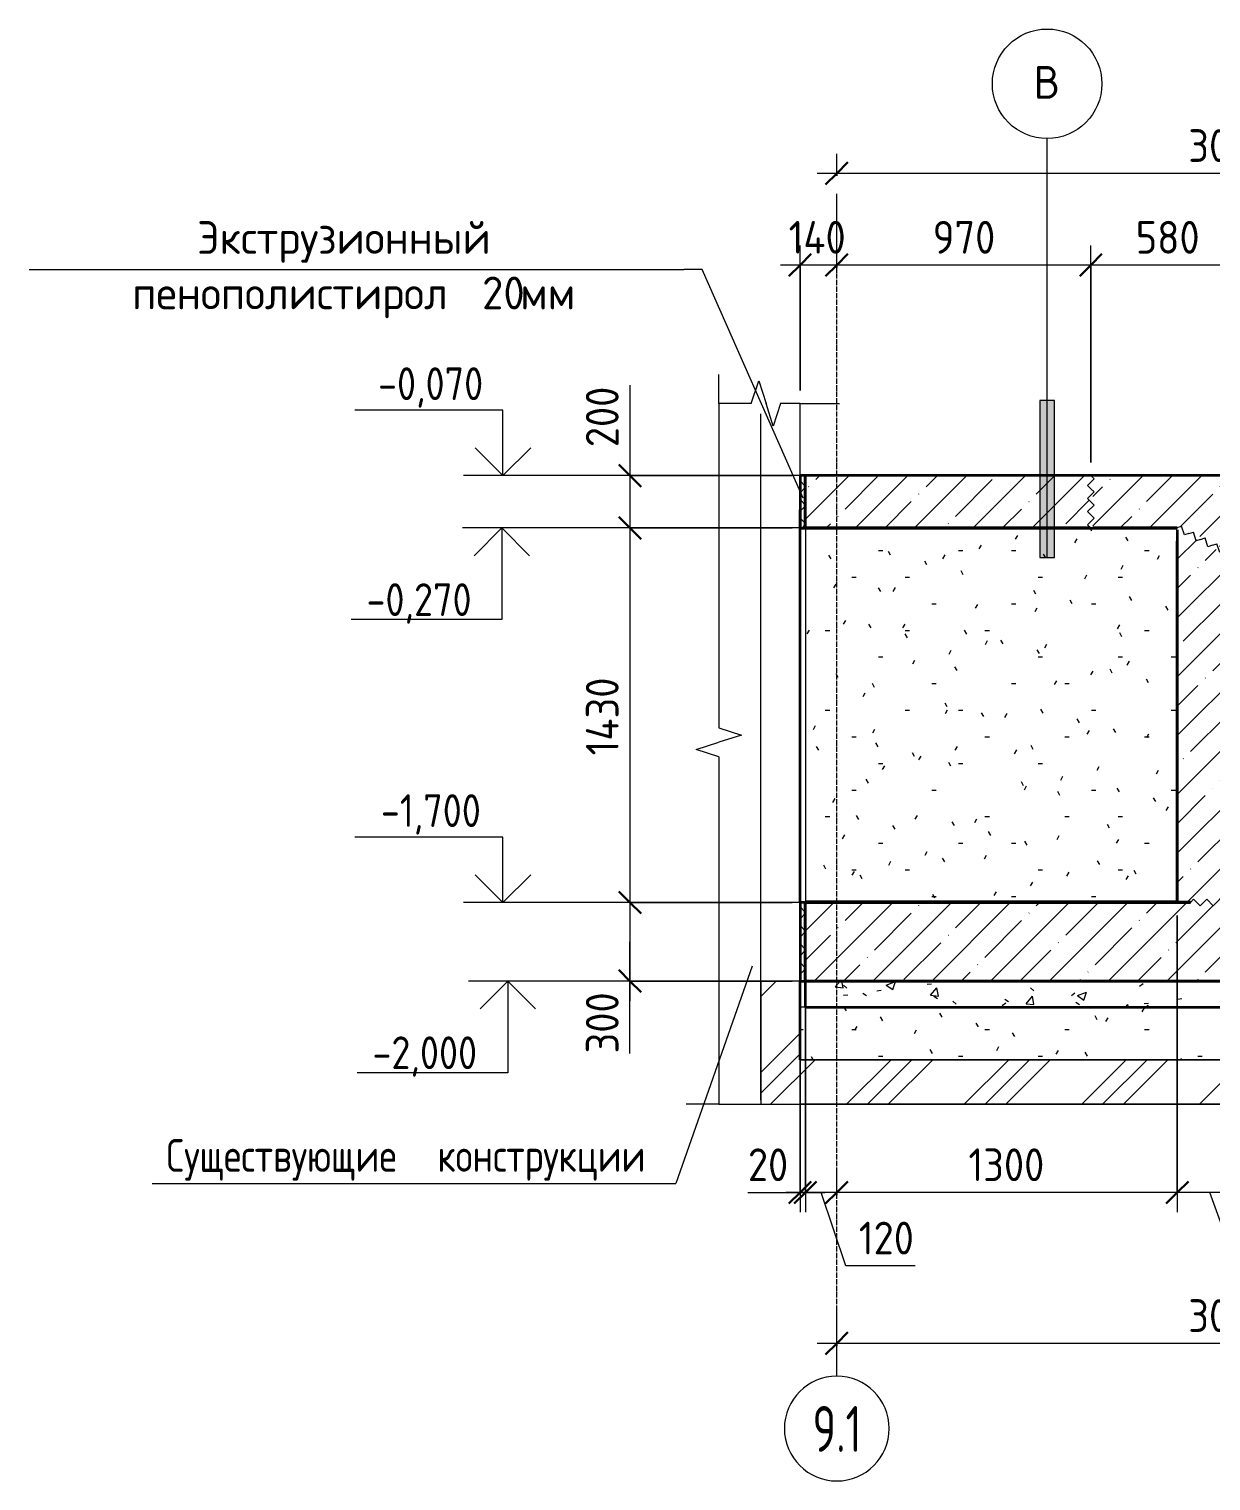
# Model space of a CAD drawing. Header units: millimetres. Extents: x 21225 to 69556, y -4162 to 36638.
# Drawn here: x 31260 to 35772, y -3909 to 1635 of the extents above; entities that cross this region are included whole.
import ezdxf

# ---------------------------------------------------------------- set-up
doc = ezdxf.new("R2010")
doc.units = ezdxf.units.MM
doc.linetypes.add('02 Штрихпунктирная _20 мм_', pattern=[25, 20, -2.5, 0, -2.5])
for name, color, linetype, lineweight in [('AA_Dim', 7, 'Continuous', 9), ('AA_Dim-50', 7, 'Continuous', 9), ('AA_Linii', 7, 'Continuous', 9), ('AA_Oformlenie', 7, 'Continuous', 9), ('AA_Vinoska', 7, 'Continuous', 9), ('AA_Visotnaya otmetka', 7, 'Continuous', 9), ('AF_Element', 7, 'Continuous', 20), ('AF_Element_Грунт', 253, 'Continuous', 20), ('AF_Perekritie', 7, 'Continuous', 20), ('AF_Perekritie_Гидроизоляция', 253, 'Continuous', 20), ('AF_Perekritie_Опалубка', 253, 'Continuous', 20), ('AF_Stena', 7, 'Continuous', 60), ('AF_Stena_Гидроизоляция', 253, 'Continuous', 20), ('AF_Stena_Опалубка', 253, 'Continuous', 20), ('KR_Fundament', 7, 'Continuous', 20), ('Оси', 7, 'Continuous', 9)]:
    doc.layers.add(name, color=color, linetype=linetype, lineweight=lineweight)
doc.styles.add('GOST Common', font='GOST Common.ttf', dxfattribs={"width": 0.85, "height": 125})
doc.styles.add('GOST Common_1', font='GOST Common.ttf', dxfattribs={"height": 125})
doc.styles.add('ISOCPEUR', font='isocpeur.ttf', dxfattribs={"width": 0.7, "height": 175})
doc.styles.add('ISOCPEUR_1', font='isocpeur.ttf', dxfattribs={"width": 0.9, "height": 125})
doc.styles.add('ISOCPEUR_2', font='isocpeur.ttf', dxfattribs={"width": 0.85, "height": 125})
doc.dimstyles.new('00_Точн_3_знака__прозр_', dxfattribs={"dimscale": 304.8, "dimtxt": 124.497647, "dimasz": 0.278871, "dimexe": 0.246063, "dimexo": 0.164042, "dimgap": 0.016404, "dimtad": 1, "dimdec": 3, "dimrnd": 0.001, "dimdsep": 46, "dimtxsty": 'ISOCPEUR_1', "dimblk1": 'OBLIQUE', "dimblk2": 'OBLIQUE', "dimsah": 1, "dimcen": 0.09, "dimdle": 0.246063, "dimazin": 0, "dimtfac": 1, "dimtdec": 4, "dimtix": 1, "dimtmove": 0, "dimatfit": 3, "dimfxl": 1, "dimtvp": 1, "dimtolj": 1, "dimtzin": 0, "dimlwd": 18, "dimlwe": 18, "dimarcsym": 2})
doc.dimstyles.new('00_Точн_3_знака__прозр__1', dxfattribs={"dimscale": 304.8, "dimtxt": 124.497647, "dimasz": 0.278871, "dimexe": 0.246063, "dimexo": 0.164042, "dimgap": 0.016404, "dimtad": 1, "dimdec": 3, "dimrnd": 0.001, "dimdsep": 46, "dimtxsty": 'ISOCPEUR_1', "dimblk1": 'OBLIQUE', "dimblk2": 'OBLIQUE', "dimsah": 1, "dimcen": 0.09, "dimdle": 0.246063, "dimazin": 0, "dimtfac": 1, "dimtdec": 4, "dimtix": 1, "dimtmove": 1, "dimatfit": 3, "dimfxl": 1, "dimtvp": 1, "dimtolj": 1, "dimtzin": 0, "dimlwd": 18, "dimlwe": 18, "dimarcsym": 2})
doc.dimstyles.new('05_Округл_1мм__прозр_', dxfattribs={"dimscale": 304.8, "dimtxt": 124.497647, "dimasz": 0.278871, "dimexe": 0.246063, "dimexo": 0.164042, "dimgap": 0.016404, "dimtad": 1, "dimdec": 0, "dimdsep": 46, "dimtxsty": 'ISOCPEUR_1', "dimblk1": 'OBLIQUE', "dimblk2": 'OBLIQUE', "dimsah": 1, "dimcen": 0.09, "dimdle": 0.246063, "dimazin": 0, "dimtfac": 1, "dimtdec": 4, "dimtix": 1, "dimtmove": 1, "dimatfit": 3, "dimfxl": 1, "dimtvp": 1, "dimtolj": 1, "dimtzin": 0, "dimlwd": 18, "dimlwe": 18, "dimarcsym": 2})
doc.dimstyles.new('05_Округл_1мм__прозр__1', dxfattribs={"dimscale": 304.8, "dimtxt": 124.497647, "dimasz": 0.278871, "dimexe": 0.246063, "dimexo": 0.164042, "dimgap": 0.016404, "dimtad": 1, "dimdec": 0, "dimdsep": 46, "dimtxsty": 'ISOCPEUR_1', "dimblk1": 'OBLIQUE', "dimblk2": 'OBLIQUE', "dimsah": 1, "dimcen": 0.09, "dimdle": 0.246063, "dimazin": 0, "dimtfac": 1, "dimtdec": 4, "dimtix": 1, "dimtmove": 0, "dimatfit": 3, "dimfxl": 1, "dimtvp": 1, "dimtolj": 1, "dimtzin": 0, "dimlwd": 18, "dimlwe": 18, "dimarcsym": 2})
pattern_1 = [(45, (36312.04, -1067.63), (-112.253, 112.253), []), (45, (36424.3, -1067.63), (-112.253, 112.253), [198.438, -39.688, 1.676, -38.011])]
pattern_2 = [(45, (36312.043, -1067.63), (-35.3553, 35.3553), []), (135, (36312.043, -1067.63), (-35.3553, -35.3553), [])]
pattern_3 = [(0, (25968.44, -1067.63), (406.4, 101.6), [16.764, -288.036, 16.764, -288.036, -1625.6]), (0, (25968.44, -1067.63), (406.4, 101.6), [-609.6, 16.764, -592.836, 16.764, -288.036, -711.2]), (0, (25968.44, -1067.63), (406.4, 101.6), [-1524, 16.764, -186.436, 16.764, -491.236]), (120, (26120.83, -1016.83), (-291.1882, 301.1527), [16.764, -288.036, 16.764, -1913.636]), (120, (26120.83, -1016.83), (-291.1882, 301.1527), [-321.564, -288.036, 16.764, -592.836, -1016]), (120, (26120.83, -1016.83), (-291.1882, 301.1527), [-1219.2, 16.764, -288.036, 16.764, -694.436]), (120, (26120.83, -1016.83), (-291.1882, 301.1527), [-1540.764, -186.436, 16.764, -491.236]), (240, (26171.63, -813.63), (-115.2118, -402.7527), [16.764, -288.036, 16.764, -1913.636]), (240, (26171.63, -813.63), (-115.2118, -402.7527), [-321.564, -288.036, 16.764, -592.836, -1016]), (240, (26171.63, -813.63), (-115.2118, -402.7527), [-1219.2, 16.764, -288.036, 16.764, -694.436]), (240, (26171.63, -813.63), (-115.2118, -402.7527), [-1540.764, -186.436, 16.764, -491.236])]

# ---------------------------------------------------------------- blocks, each defined once
blk = doc.blocks.new('грунт1 - грунт1-3859709-Сечение 2')
at = {"layer": 'AF_Element', "lineweight": 9}
h = blk.add_hatch(dxfattribs=at)
h.set_pattern_fill('FP_7', color=256, style=0, pattern_type=2)
h.set_pattern_definition(pattern_3)
h.paths.add_polyline_path([(25296.5, -1700), (25299.1, -1700), (25299.1, -277.2), (25296.5, -275.9), (25298.9, -271), (23880.1, -271), (23880.1, -1700), (25229.4, -1700)])
at = {"layer": 'AF_Element'}
for p, q in [((25298.9, -271), (23880.1, -271)), ((23880.1, -271), (23880.1, -1700)), ((25299.1, -1700), (25299.1, -277.2)), ((23880.1, -1700), (25299.1, -1700))]:
    blk.add_line(p, q, dxfattribs=at)
blk = doc.blocks.new('грунт подушка1 - грунт подушка1-3862897-Сечение 2')
at = {"layer": 'AF_Element', "lineweight": 9}
h = blk.add_hatch(dxfattribs=at)
h.set_pattern_fill('FP_7', color=256, style=0, pattern_type=2)
h.set_pattern_definition(pattern_3)
h.paths.add_polyline_path([(23860.1, -2300.1), (28250.1, -2300.1), (28900.1, -1200.1), (27651.1, -1200.1), (27651.1, -1999.1), (27750.1, -1999.2), (27750.1, -2100.1), (23860.1, -2100.1)])
at = {"layer": 'AF_Element'}
for p, q in [((27651.1, -1200.1), (27651.1, -1999.1)), ((28900.1, -1200.1), (27651.1, -1200.1)), ((28250.1, -2300.1), (28900.1, -1200.1)), ((27651.1, -1999.1), (27750.1, -1999.2)), ((27750.1, -1999.2), (27750.1, -2100.1)), ((27750.1, -2100.1), (23860.1, -2100.1)), ((23860.1, -2100.1), (23860.1, -2300.1)), ((23860.1, -2300.1), (28250.1, -2300.1))]:
    blk.add_line(p, q, dxfattribs=at)
blk = doc.blocks.new('Последовательность узлов - 3мм масшт20 маскировка-904226-Сечение 2')
at = {"layer": 'AA_Oformlenie'}
for p, q in [((25350.1, -1700.1), (25362.6, -1687.6)), ((25387.6, -1712.6), (25362.6, -1687.6)), ((25400.1, -1700.1), (25387.6, -1712.6)), ((25400.1, -1700.1), (25412.6, -1687.6)), ((25437.6, -1712.6), (25412.6, -1687.6)), ((25450.1, -1700.1), (25437.6, -1712.6)), ((25450.1, -1700.1), (25462.6, -1687.6)), ((25487.6, -1712.6), (25462.6, -1687.6)), ((25500.1, -1700.1), (25487.6, -1712.6)), ((25500.1, -1700.1), (25512.6, -1687.6)), ((25537.6, -1712.6), (25512.6, -1687.6)), ((25550.1, -1700.1), (25537.6, -1712.6))]:
    blk.add_line(p, q, dxfattribs=at)
blk = doc.blocks.new('011_ЛинияОбрыва _ЭлУзла_Линия_ - Тип 1-3711506-Сечение 2')
at = {"layer": 'AA_Oformlenie'}
for p, q in [((23673.8, 204.9), (23600.1, 204.9)), ((23860.1, 204.9), (23785.1, 204.9))]:
    blk.add_line(p, q, dxfattribs=at)
blk = doc.blocks.new('011_ЛинияОбрыва _ЭлУзла_Линия_ - Тип 1-3718728-Сечение 2')
at = {"layer": 'AA_Oformlenie'}
for p, q in [((23550.1, 204.9), (23550.1, -1033.1)), ((23550.1, -1144.4), (23550.1, -2381))]:
    blk.add_line(p, q, dxfattribs=at)
blk = doc.blocks.new('011_ЛинияОбрыва _ЭлУзла_Линия_ - Тип 1-3842139-Сечение 2')
at = {"layer": 'AA_Oformlenie'}
for p, q in [((23550.1, -2470), (26325.1, -2470)), ((26436.4, -2470), (29210.1, -2470))]:
    blk.add_line(p, q, dxfattribs=at)
blk = doc.blocks.new('Последовательность узлов - 3мм масшт20 маскировка-V2-Сечение 2')
at = {"layer": 'AA_Oformlenie'}
for p, q in [((25300.1, -268.7), (25316.8, -263.1)), ((25328, -296.7), (25316.8, -263.1)), ((25344.8, -291.1), (25328, -296.7)), ((25344.8, -291.1), (25361.6, -285.5)), ((25372.7, -319), (25361.6, -285.5)), ((25389.5, -313.5), (25372.7, -319)), ((25389.5, -313.5), (25406.3, -307.9)), ((25417.5, -341.4), (25406.3, -307.9)), ((25434.2, -335.8), (25451, -330.2)), ((25462.2, -363.8), (25451, -330.2)), ((25434.2, -335.8), (25417.5, -341.4)), ((25478.9, -358.2), (25462.2, -363.8)), ((25478.9, -358.2), (25495.7, -352.6)), ((25506.9, -386.1), (25495.7, -352.6)), ((25523.7, -380.5), (25506.9, -386.1))]:
    blk.add_line(p, q, dxfattribs=at)
blk = doc.blocks.new('Ось сетки - d_4мм-2765513-Сечение 2')
at = {"layer": 'Оси'}
for start, end in [(0, 180), (0, 180), (180, 360), (180, 360)]:
    blk.add_arc((24000.1, -3708.5), 200, start, end, dxfattribs=at)
blk = doc.blocks.new('DIMBLOCK27-Сечение 2')
at = {"layer": 'AA_Dim-50', "lineweight": 18}
for p, q in [((35313.7, -20), (35313.7, 809)), ((35893.7, -20), (35893.7, 809)), ((35893.7, 734), (35313.7, 734)), ((35313.7, 734), (35313.7, -20)), ((35893.7, 734), (35893.7, -20))]:
    blk.add_line(p, q, dxfattribs=at)
at = {"layer": 'AA_Dim-50', "lineweight": 30}
for p, q in [((35313.7, 734), (35356.2, 776.5)), ((35893.7, 734), (35936.2, 776.5)), ((35313.7, 734), (35271.2, 691.5)), ((35893.7, 734), (35851.2, 691.5))]:
    blk.add_line(p, q, dxfattribs=at)
at = {"layer": 'AA_Dim-50', "color": 0, "lineweight": 18, "insert": (35485.2, 902.3), "char_height": 125, "width": 284.429, "attachment_point": 1, "line_spacing_factor": 1.149209, "style": 'ISOCPEUR_1'}
blk.add_mtext('580', dxfattribs=at)
blk = doc.blocks.new('_Oblique')
at = {"color": 0, "linetype": 'ByBlock', "lineweight": -2}
blk.add_line((-0.5, -0.5), (0.5, 0.5), dxfattribs=at)
blk = doc.blocks.new('DIMBLOCK28-Сечение 2')
at = {"layer": 'AA_Dim-50', "lineweight": 18}
for p, q in [((34343.7, 723.9), (34343.7, 809)), ((35313.7, -20), (35313.7, 809)), ((35313.7, 734), (34343.7, 734)), ((34343.7, 734), (34343.7, 723.9)), ((35313.7, 734), (35313.7, -20))]:
    blk.add_line(p, q, dxfattribs=at)
at = {"layer": 'AA_Dim-50', "lineweight": 30}
for p, q in [((34343.7, 734), (34386.2, 776.5)), ((35313.7, 734), (35356.2, 776.5)), ((34343.7, 734), (34301.2, 691.5)), ((35313.7, 734), (35271.2, 691.5))]:
    blk.add_line(p, q, dxfattribs=at)
at = {"layer": 'AA_Dim-50', "color": 0, "lineweight": 18, "insert": (34710.2, 902.3), "char_height": 125, "width": 284.429, "attachment_point": 1, "line_spacing_factor": 1.149209, "style": 'ISOCPEUR_1'}
blk.add_mtext('970', dxfattribs=at)
blk = doc.blocks.new('DIMBLOCK29-Сечение 2')
at = {"layer": 'AA_Dim-50', "lineweight": 18}
for p, q in [((34203.7, 254.9), (34203.7, 809)), ((34343.7, 723.9), (34343.7, 809)), ((34343.7, 734), (34128.7, 734)), ((34203.7, 734), (34203.7, 254.9)), ((34343.7, 734), (34343.7, 723.9))]:
    blk.add_line(p, q, dxfattribs=at)
at = {"layer": 'AA_Dim-50', "lineweight": 30}
for p, q in [((34203.7, 734), (34246.2, 776.5)), ((34343.7, 734), (34386.2, 776.5)), ((34203.7, 734), (34161.2, 691.5)), ((34343.7, 734), (34301.2, 691.5))]:
    blk.add_line(p, q, dxfattribs=at)
at = {"layer": 'AA_Dim-50', "color": 0, "lineweight": 18, "insert": (34159.9, 902.3), "char_height": 125, "width": 272.937, "attachment_point": 1, "line_spacing_factor": 1.149209, "style": 'ISOCPEUR_1'}
blk.add_mtext('140', dxfattribs=at)
blk = doc.blocks.new('DIMBLOCK34-Сечение 2')
at = {"layer": 'AA_Dim-50', "lineweight": 18}
for p, q in [((35643.7, -1750), (35643.7, -2882.1)), ((35643.7, -2807.1), (35643.7, -1750)), ((35893.7, -1750), (35893.7, -2882.1)), ((35893.7, -2807.1), (35893.7, -1750)), ((35893.7, -2807.1), (35643.7, -2807.1)), ((35869.4, -3086.9), (35768.7, -2807.1)), ((36156.4, -3086.9), (35869.4, -3086.9))]:
    blk.add_line(p, q, dxfattribs=at)
at = {"layer": 'AA_Dim-50', "lineweight": 30}
for p, q in [((35643.7, -2807.1), (35686.2, -2764.6)), ((35893.7, -2807.1), (35936.2, -2764.6)), ((35643.7, -2807.1), (35601.2, -2849.6)), ((35893.7, -2807.1), (35851.2, -2849.6))]:
    blk.add_line(p, q, dxfattribs=at)
at = {"layer": 'AA_Dim-50', "color": 0, "lineweight": 18, "insert": (35919.4, -2918.6), "char_height": 125, "width": 284.429, "attachment_point": 1, "line_spacing_factor": 1.149209, "style": 'ISOCPEUR_1'}
blk.add_mtext('250', dxfattribs=at)
blk = doc.blocks.new('DIMBLOCK35-Сечение 2')
at = {"layer": 'AA_Dim-50', "lineweight": 18}
for p, q in [((35643.7, -1750), (35643.7, -2882.1)), ((35643.7, -2807.1), (35643.7, -1750)), ((34343.7, -2817.2), (34343.7, -2732.1)), ((35643.7, -2807.1), (34343.7, -2807.1)), ((34343.7, -2807.1), (34343.7, -2817.2))]:
    blk.add_line(p, q, dxfattribs=at)
at = {"layer": 'AA_Dim-50', "lineweight": 30}
for p, q in [((34343.7, -2807.1), (34386.2, -2764.6)), ((35643.7, -2807.1), (35686.2, -2764.6)), ((34343.7, -2807.1), (34301.2, -2849.6)), ((35643.7, -2807.1), (35601.2, -2849.6))]:
    blk.add_line(p, q, dxfattribs=at)
at = {"layer": 'AA_Dim-50', "color": 0, "lineweight": 18, "insert": (34846.4, -2638.8), "char_height": 125, "width": 353.382, "attachment_point": 1, "line_spacing_factor": 1.149209, "style": 'ISOCPEUR_1'}
blk.add_mtext('1300', dxfattribs=at)
blk = doc.blocks.new('DIMBLOCK36-Сечение 2')
at = {"layer": 'AA_Dim-50', "lineweight": 18}
for p, q in [((34223.7, -2150), (34223.7, -2882.1)), ((34223.7, -2807.1), (34223.7, -2150)), ((34343.7, -2817.2), (34343.7, -2732.1)), ((34343.7, -2807.1), (34148.7, -2807.1)), ((34378, -3086.9), (34283.7, -2807.1)), ((34343.7, -2807.1), (34343.7, -2817.2)), ((34643.5, -3086.9), (34378, -3086.9))]:
    blk.add_line(p, q, dxfattribs=at)
at = {"layer": 'AA_Dim-50', "lineweight": 30}
for p, q in [((34223.7, -2807.1), (34266.2, -2764.6)), ((34343.7, -2807.1), (34386.2, -2764.6)), ((34223.7, -2807.1), (34181.2, -2849.6)), ((34343.7, -2807.1), (34301.2, -2849.6))]:
    blk.add_line(p, q, dxfattribs=at)
at = {"layer": 'AA_Dim-50', "color": 0, "lineweight": 18, "insert": (34428, -2918.6), "char_height": 125, "width": 258.572, "attachment_point": 1, "line_spacing_factor": 1.149209, "style": 'ISOCPEUR_1'}
blk.add_mtext('120', dxfattribs=at)
blk = doc.blocks.new('DIMBLOCK38-Сечение 2')
at = {"layer": 'AA_Dim-50', "lineweight": 18}
for p, q in [((34343.7, 1073.9), (34343.7, 1159)), ((37343.7, 1073.9), (37343.7, 1159)), ((37343.7, 1084), (34268.7, 1084)), ((34343.7, 1084), (34343.7, 1073.9)), ((37343.7, 1084), (37343.7, 1073.9))]:
    blk.add_line(p, q, dxfattribs=at)
at = {"layer": 'AA_Dim-50', "lineweight": 30}
for p, q in [((34343.7, 1084), (34386.2, 1126.5)), ((37343.7, 1084), (37386.2, 1126.5)), ((34343.7, 1084), (34301.2, 1041.5)), ((37343.7, 1084), (37301.2, 1041.5))]:
    blk.add_line(p, q, dxfattribs=at)
at = {"layer": 'AA_Dim-50', "color": 0, "lineweight": 18, "insert": (35685.7, 1252.3), "char_height": 125, "width": 379.239, "attachment_point": 1, "line_spacing_factor": 1.149209, "style": 'ISOCPEUR_1'}
blk.add_mtext('3000', dxfattribs=at)
blk = doc.blocks.new('DIMBLOCK39-Сечение 2')
at = {"layer": 'AA_Dim-50', "lineweight": 18}
for p, q in [((34343.7, -3393.2), (34343.7, -3308.1)), ((37343.7, -3393.2), (37343.7, -3308.1)), ((37418.7, -3383.1), (34268.7, -3383.1)), ((34343.7, -3383.1), (34343.7, -3393.2)), ((37343.7, -3383.1), (37343.7, -3393.2))]:
    blk.add_line(p, q, dxfattribs=at)
at = {"layer": 'AA_Dim-50', "lineweight": 30}
for p, q in [((34343.7, -3383.1), (34386.2, -3340.6)), ((37343.7, -3383.1), (37386.2, -3340.6)), ((34343.7, -3383.1), (34301.2, -3425.6)), ((37343.7, -3383.1), (37301.2, -3425.6))]:
    blk.add_line(p, q, dxfattribs=at)
at = {"layer": 'AA_Dim-50', "color": 0, "lineweight": 18, "insert": (35685.7, -3214.8), "char_height": 125, "width": 379.239, "attachment_point": 1, "line_spacing_factor": 1.149209, "style": 'ISOCPEUR_1'}
blk.add_mtext('3000', dxfattribs=at)
blk = doc.blocks.new('Высотные отметки - Стрелка вниз высокая-400290-Сечение 2')
at = {"layer": 'AA_Vinoska'}
for p, q in [((22893.9, -2000), (22593.9, -2000)), ((22743.9, -2000), (22637.9, -2106.1)), ((22743.9, -2000), (22743.9, -2350)), ((22743.9, -2000), (22850, -2106.1)), ((22743.9, -2350), (22168.9, -2350))]:
    blk.add_line(p, q, dxfattribs=at)
blk = doc.blocks.new('DIMBLOCK42-Сечение 2')
at = {"layer": 'AA_Dim-50', "lineweight": 18}
for p, q in [((34223.7, -2050), (34223.7, -2882.1)), ((34223.7, -2807.1), (34223.7, -2050)), ((34203.7, -2300.1), (34203.7, -2882.1)), ((34203.7, -2807.1), (34203.7, -2300.1)), ((34004.4, -2807.1), (34212.4, -2807.1)), ((34128.7, -2807.1), (34298.7, -2807.1)), ((34212.4, -2807.1), (34213.7, -2807.1))]:
    blk.add_line(p, q, dxfattribs=at)
at = {"layer": 'AA_Dim-50', "lineweight": 30}
for p, q in [((34203.7, -2807.1), (34246.2, -2764.6)), ((34223.7, -2807.1), (34266.2, -2764.6)), ((34203.7, -2807.1), (34161.2, -2849.6)), ((34223.7, -2807.1), (34181.2, -2849.6))]:
    blk.add_line(p, q, dxfattribs=at)
at = {"layer": 'AA_Dim-50', "color": 0, "lineweight": 18, "insert": (34004.4, -2638.8), "char_height": 125, "width": 189.619, "attachment_point": 1, "line_spacing_factor": 1.149209, "style": 'ISOCPEUR_1'}
blk.add_mtext('20', dxfattribs=at)
blk = doc.blocks.new('040_М_Материала - Наименование материала-409394-Сечение 2')
at = {"layer": 'AA_Vinoska'}
blk.add_line((20916.1, 717.4), (23416.1, 717.4), dxfattribs=at)
blk = doc.blocks.new('010_Текст с выноской - Текст 2 строки-3717727-Сечение 2')
at = {"layer": 'AA_Vinoska'}
blk.add_line((21386, -2772.2), (23386, -2772.2), dxfattribs=at)
blk = doc.blocks.new('010_Флажок только номер _ТиповАннот_1 - Узел В-3844442-Сечение 2')
at = {"layer": 'AA_Vinoska'}
blk.add_hatch(color=256, dxfattribs=at).paths.add_polyline_path([(24830.8, 216.8), (24830.8, -383.2), (24775.8, -383.2), (24775.8, 216.8)])
for p, q in [((24803.3, -383.2), (24803.3, 1216.8)), ((24830.8, 216.8), (24775.8, 216.8)), ((24775.8, 216.8), (24775.8, -383.2)), ((24830.8, -383.2), (24830.8, 216.8)), ((24775.8, -383.2), (24830.8, -383.2))]:
    blk.add_line(p, q, dxfattribs=at)
blk.add_circle((24803.3, 1425.9), 209.1, dxfattribs=at)
blk = doc.blocks.new('DIMBLOCK49-Сечение 2')
at = {"layer": 'AA_Dim-50', "lineweight": 30}
for p, q in [((33554.1, -1700), (33511.6, -1657.5)), ((33554.1, -1700), (33596.6, -1742.5)), ((33554.1, -2000), (33511.6, -1957.5)), ((33554.1, -2000), (33596.6, -2042.5))]:
    blk.add_line(p, q, dxfattribs=at)
at = {"layer": 'AA_Dim-50', "lineweight": 18}
for p, q in [((33554.1, -1625), (33554.1, -2075)), ((34173.7, -1700), (33479.1, -1700)), ((33554.1, -1700), (34173.7, -1700)), ((33554.1, -1989.3), (33554.1, -1850)), ((33554.1, -2276.3), (33554.1, -1989.3)), ((34173.7, -2000), (33479.1, -2000)), ((33554.1, -2000), (34173.7, -2000))]:
    blk.add_line(p, q, dxfattribs=at)
at = {"layer": 'AA_Dim-50', "color": 0, "lineweight": 18, "insert": (33385.8, -2276.3), "char_height": 125, "width": 284.429, "attachment_point": 1, "rotation": 90, "line_spacing_factor": 1.149209, "style": 'ISOCPEUR_1'}
blk.add_mtext('300', dxfattribs=at)
blk = doc.blocks.new('DIMBLOCK50-Сечение 2')
at = {"layer": 'AA_Dim-50', "lineweight": 18}
for p, q in [((33554.1, 275.4), (33554.1, -11.6)), ((33554.1, 5), (33554.1, -345)), ((33554.1, -11.6), (33554.1, -170)), ((34173.7, -70), (33479.1, -70)), ((33554.1, -70), (34173.7, -70)), ((34173.7, -270), (33479.1, -270)), ((33554.1, -270), (34173.7, -270))]:
    blk.add_line(p, q, dxfattribs=at)
at = {"layer": 'AA_Dim-50', "lineweight": 30}
for p, q in [((33554.1, -70), (33511.6, -27.5)), ((33554.1, -70), (33596.6, -112.5)), ((33554.1, -270), (33511.6, -227.5)), ((33554.1, -270), (33596.6, -312.5))]:
    blk.add_line(p, q, dxfattribs=at)
at = {"layer": 'AA_Dim-50', "color": 0, "lineweight": 18, "insert": (33385.8, 38.4), "char_height": 125, "width": 284.429, "attachment_point": 1, "rotation": 90, "line_spacing_factor": 1.149209, "style": 'ISOCPEUR_1'}
blk.add_mtext('200', dxfattribs=at)
blk = doc.blocks.new('Высотные отметки - Стрелка вверх-400292-Сечение 2')
at = {"layer": 'AA_Vinoska'}
for p, q in [((22725.3, 180), (22160.3, 180)), ((22725.3, -70), (22725.3, 180)), ((22725.3, -70), (22619.3, 36.1)), ((22725.3, -70), (22831.4, 36.1)), ((22875.3, -70), (22575.3, -70))]:
    blk.add_line(p, q, dxfattribs=at)
blk = doc.blocks.new('DIMBLOCK51-Сечение 2')
at = {"layer": 'AA_Dim-50', "lineweight": 18}
for p, q in [((33554.1, -195), (33554.1, -1775)), ((34173.7, -270), (33479.1, -270)), ((33554.1, -270), (34173.7, -270)), ((34173.7, -1700), (33479.1, -1700)), ((33554.1, -1700), (34173.7, -1700))]:
    blk.add_line(p, q, dxfattribs=at)
at = {"layer": 'AA_Dim-50', "lineweight": 30}
for p, q in [((33554.1, -270), (33511.6, -227.5)), ((33554.1, -270), (33596.6, -312.5)), ((33554.1, -1700), (33511.6, -1657.5)), ((33554.1, -1700), (33596.6, -1742.5))]:
    blk.add_line(p, q, dxfattribs=at)
at = {"layer": 'AA_Dim-50', "color": 0, "lineweight": 18, "insert": (33385.8, -1138.2), "char_height": 125, "width": 367.747, "attachment_point": 1, "rotation": 90, "line_spacing_factor": 1.149209, "style": 'ISOCPEUR_1'}
blk.add_mtext('1430', dxfattribs=at)

msp = doc.modelspace()

# ---------------------------------------------------------------- hatches: boundary and pattern name
at = {"layer": 'AA_Oformlenie'}
h = msp.add_hatch(dxfattribs=at)
h.set_pattern_fill('FP_8', color=250, style=0, pattern_type=2)
h.set_pattern_definition([(45, (36312.04, -1067.63), (-224.506, 224.506), []), (45, (36391.42, -1067.63), (0, 449.013), []), (45, (36232.67, -1067.63), (0, 449.013), [])])
h.paths.add_polyline_path([(39547.6939, -2469.9808), (39547.6939, -1823.3517), (39508.4412, -1823.3517), (39508.4412, -1767.043), (39547.6939, -1767.043), (39461.0914, -1739.543), (39547.6939, -1712.043), (39547.6939, -1199.9808), (39243.7566, -1199.9808), (38593.6699, -2300.1276), (34203.6699, -2300.1276), (34203.6699, -2000.1276), (34053.6699, -2000.1276), (34053.6699, -2469.9808), (36668.6699, -2469.9808), (36696.1699, -2383.3783), (36723.6699, -2469.9808), (36723.6699, -2430.7281), (36779.9786, -2430.7281), (36779.9786, -2469.9808), (37377.4986, -2469.9808)])
at = {"layer": 'AF_Perekritie', "lineweight": 9}
h = msp.add_hatch(dxfattribs=at)
h.set_pattern_fill('FP_4', color=256, style=0, pattern_type=2)
h.set_pattern_definition(pattern_1)
h.paths.add_polyline_path([(34223.6692, -269.9996), (35305.6702, -269.9996), (35305.6702, -70.1276), (34223.6692, -70.1276), (34223.6692, -220.1276)])
h = msp.add_hatch(dxfattribs=at)
h.set_pattern_fill('FP_4', color=256, style=0, pattern_type=2)
h.set_pattern_definition(pattern_1)
h.paths.add_polyline_path([(37683.6702, -1288.6066), (37693.6699, -1288.6066), (37693.6699, -1280.7344), (37993.6699, -1280.7344), (37993.6699, -1069.9996), (37693.6699, -1069.9996), (37693.6699, -919.9996), (37393.6699, -919.9996), (37393.6699, -769.9996), (37093.6699, -769.9996), (37093.6699, -619.9996), (36793.6699, -619.9996), (36793.6699, -469.9996), (36493.6699, -469.9996), (36493.6699, -319.9996), (36193.6699, -319.9996), (36193.6699, -169.9996), (35893.6699, -169.9996), (35893.6699, -69.9996), (35321.6702, -70.1276), (35321.6702, -269.9996), (35643.0373, -269.9996), (35647.2476, -261.579), (35870.8544, -373.3824), (35867.3279, -380.4354), (37377.4986, -1135.5208)])
h = msp.add_hatch(dxfattribs=at)
h.set_pattern_fill('FP_4', color=256, style=0, pattern_type=2)
h.set_pattern_definition(pattern_1)
h.paths.add_polyline_path([(37377.4986, -2000), (37993.6699, -2000), (37993.6699, -1708.1276), (37693.6699, -1708.1276), (37693.6699, -1700), (35893.6699, -1700), (35893.6699, -1708.1276), (35693.6699, -1708.1276), (35693.6699, -1700), (34223.6699, -1700), (34223.6699, -2000), (35893.6699, -2000)])
h = msp.add_hatch(dxfattribs=at)
h.set_pattern_fill('FP_5', color=256, style=0, pattern_type=2)
h.set_pattern_definition([(50, (36312.04, -1067.63), (364.368, -31.88), [38.1, -419.1]), (355, (36312.04, -1067.63), (-70.486, 382.113), [30.48, -335.28]), (100.451, (36342.4, -1070.3), (293.885, 350.233), [32.38, -356.18]), (46.184, (36312.04, -966.03), (542.16, -84.09), [57.15, -628.65]), (96.636, (36357.2, -973.03), (474.8, 494.86), [48.57, -534.27]), (351.184, (36312.04, -966), (474.81, 494.85), [45.72, -502.92]), (21, (36362.84, -991.43), (303.23, -204.53), [38.1, -419.1]), (326, (36362.84, -991.43), (123.604, 368.376), [30.48, -335.28]), (71.451, (36388.1, -1008.47), (426.834, 163.843), [32.38, -356.18]), (37.5, (36312.04, -1067.63), (6.177, 169.11), [16.764, -314.452, 16.764, -323.596, -336.55]), (37.5, (36312.04, -1067.63), (6.177, 169.11), [-671.576, 16.764, -319.786]), (7.5, (36312.04, -1067.63), (133.639, 200.361), [16.764, -177.292, 16.764, -306.832, -128.27]), (7.5, (36312.04, -1067.63), (133.639, 200.361), [-517.652, 16.764, -111.506]), (327.5, (36198.76, -1067.63), (271.182, -11.458), [16.764, -110.236, 16.764, -905.256]), (327.5, (36198.76, -1067.63), (271.182, -11.458), [-143.764, -379.476, 16.764, -509.016]), (317.5, (36147.96, -1067.63), (296.259, 50.853), [16.764, -148.336, 16.764, -246.38, -373.38]), (317.5, (36147.96, -1067.63), (296.259, 50.853), [-428.244, 16.764, -356.616])])
h.paths.add_polyline_path([(37377.4986, -2100), (38093.6699, -2100), (38093.6699, -2000), (34223.6699, -2000), (34223.6699, -2100), (35573.0103, -2100)])
at = {"layer": 'AF_Stena', "lineweight": 9}
h = msp.add_hatch(dxfattribs=at)
h.set_pattern_fill('FP_6', color=256, style=0, pattern_type=2)
h.set_pattern_definition(pattern_2)
h.paths.add_polyline_path([(34223.6697, -270.1276), (34223.6697, -70.1276), (34203.6697, -70.1276), (34203.6697, -270.1276)])
h = msp.add_hatch(dxfattribs=at)
h.set_pattern_fill('FP_4', color=256, style=0, pattern_type=2)
h.set_pattern_definition(pattern_1)
h.paths.add_polyline_path([(35693.6699, -1700), (35693.6699, -1692.1276), (35893.6699, -1692.1276), (35893.6699, -393.6064), (35867.269, -380.5531), (35863.699, -387.6933), (35643.6699, -277.6787), (35643.6699, -1700)])
h = msp.add_hatch(dxfattribs=at)
h.set_pattern_fill('FP_6', color=256, style=0, pattern_type=2)
h.set_pattern_definition(pattern_2)
h.paths.add_polyline_path([(34223.6697, -2000.1276), (34223.6697, -1700.1276), (34203.6697, -1700.1276), (34203.6699, -2000.1276)])

# ---------------------------------------------------------------- linework, layer by layer
at = {"layer": 'AA_Linii'}
for p, q in [((34203.6699, -2250.1276), (34203.6699, 204.8724)), ((34053.6699, -2455.1276), (34053.6699, 165.6197)), ((34203.6699, -1935.1276), (34203.6699, -2455.1276)), ((34203.6699, -2000.1276), (34053.6699, -2000.1276)), ((34053.6699, -2000.1276), (34053.6699, -2469.9808)), ((34203.6699, -2300.1276), (34203.6699, -2000.1276)), ((34203.6699, -2035.1276), (34203.6699, -2455.1276)), ((34203.6699, -2035.1276), (34203.6699, -2300.1276)), ((34203.6699, -2469.9808), (34203.6699, -2250.1276)), ((38593.6699, -2300.1276), (34203.6699, -2300.1276)), ((34203.6699, -2300.1276), (38213.6699, -2300.1276)), ((34053.6699, -2469.9808), (36668.6699, -2469.9808)), ((38323.6699, -2469.9808), (34203.6699, -2469.9808))]:
    msp.add_line(p, q, dxfattribs=at)
at = {"layer": 'AA_Linii', "lineweight": 35}
for p, q in [((34203.6699, -1700.1276), (34203.6699, -200.1276)), ((34203.6699, -2300.1276), (34203.6699, -2000.1276))]:
    msp.add_line(p, q, dxfattribs=at)
at = {"layer": 'AA_Vinoska'}
for p, q in [((33830.0956, 717.3837), (33759.6644, 717.3837)), ((34215.3956, -156.7914), (33830.0956, 717.3837)), ((33893.6699, 204.8724), (33893.6699, 315.8922)), ((34017.3612, 204.8724), (34045.5155, 291.5225)), ((34045.5155, 291.5225), (34073.6699, 204.8724)), ((33943.6699, 204.8724), (33893.6699, 204.8724)), ((34101.1699, 118.2698), (34073.6699, 204.8724)), ((34128.6699, 204.8724), (34101.1699, 118.2698)), ((34203.6699, 204.8724), (34353.6699, 204.8724)), ((33893.6699, -1033.0655), (33980.2724, -1060.5655)), ((33807.0197, -1116.2198), (33893.6699, -1088.0655)), ((33980.2724, -1060.5655), (33893.6699, -1088.0655)), ((33893.6699, -1144.3741), (33807.0197, -1116.2198)), ((34020.8069, -1943.3228), (33729.5745, -2772.2085)), ((33893.6699, -2381.0033), (33893.6699, -2469.9808)), ((33893.6699, -2469.9808), (33768.522, -2469.9808))]:
    msp.add_line(p, q, dxfattribs=at)
at = {"layer": 'AA_Visotnaya otmetka'}
for p, q in [((34521.5884, -69.9996), (33068.9269, -69.9996)), ((34521.5884, -69.9996), (34521.5884, -69.9996)), ((34750.5512, -269.9996), (33064.8308, -269.9996)), ((34750.5512, -269.9996), (34750.5512, -269.9996)), ((35059.3463, -1700), (33069.1382, -1700)), ((35059.3463, -1700), (35059.3463, -1700)), ((34825.9158, -2000), (33087.5516, -2000)), ((34825.9158, -2000), (34825.9158, -2000))]:
    msp.add_line(p, q, dxfattribs=at)
at = {"layer": 'AF_Perekritie_Гидроизоляция', "lineweight": 35}
for p, q in [((35305.6702, -269.9996), (34223.6697, -269.9996)), ((34223.6697, -269.9996), (34223.6697, -270.9996)), ((34223.6697, -270.9996), (35642.5373, -270.9996)), ((35642.6701, -269.9996), (35321.6702, -269.9996)), ((35642.6701, -270.7341), (35642.6701, -269.9996)), ((35642.6703, -1698), (34223.6699, -1698)), ((34223.6699, -1698), (34223.6699, -1699)), ((35693.6699, -1699), (34223.6699, -1699)), ((34223.6699, -1699), (34223.6699, -1700)), ((34223.6699, -1699), (35642.6703, -1699)), ((34223.6699, -1700), (35693.6699, -1700)), ((35642.6703, -1699), (35642.6703, -1698))]:
    msp.add_line(p, q, dxfattribs=at)
at = {"layer": 'AF_Perekritie_Опалубка', "lineweight": 35}
for p, q in [((35313.6702, -69.9996), (34223.6692, -69.9996)), ((34223.6692, -69.9996), (34223.6692, -269.9996)), ((35643.6699, -69.9996), (35313.6702, -69.9996)), ((35893.6699, -69.9996), (35643.6699, -69.9996)), ((34223.6692, -269.9996), (35305.6702, -269.9996)), ((35321.6702, -269.9996), (35643.0373, -269.9996)), ((38093.6699, -2000), (34223.6699, -2000)), ((34223.6699, -2000), (34223.6699, -2100)), ((34223.6699, -2100), (38093.6699, -2100))]:
    msp.add_line(p, q, dxfattribs=at)
at = {"layer": 'AF_Stena_Гидроизоляция', "lineweight": 35}
for p, q in [((34223.6697, -70.1276), (34203.6697, -70.1276)), ((34203.6697, -70.1276), (34203.6697, -270.1276)), ((34223.6697, -270.1276), (34223.6697, -70.1276)), ((34203.6697, -270.1276), (34223.6697, -270.1276)), ((35643.6699, -320.1276), (35642.6699, -320.1276)), ((35642.6699, -320.1276), (35642.6699, -1700)), ((35643.6699, -1700), (35643.6699, -320.1276)), ((34223.6697, -1700.1276), (34203.6697, -1700.1276)), ((34203.6697, -1700.1276), (34203.6697, -2000.1276)), ((34223.6697, -2000.1276), (34223.6697, -1700.1276)), ((35642.6699, -1700), (35643.6699, -1700)), ((34203.6697, -2000.1276), (34223.6697, -2000.1276))]:
    msp.add_line(p, q, dxfattribs=at)
at = {"layer": 'AF_Stena_Опалубка', "lineweight": 35}
for p, q in [((35643.6699, -277.6787), (35643.6699, -1700)), ((35643.6699, -1700), (35693.6699, -1700))]:
    msp.add_line(p, q, dxfattribs=at)
at = {"layer": 'KR_Fundament', "lineweight": 35}
for p, q in [((35693.6699, -1700), (34223.6699, -1700)), ((34223.6699, -1700), (34223.6699, -2000)), ((34223.6699, -2000), (37993.6699, -2000))]:
    msp.add_line(p, q, dxfattribs=at)
at = {"layer": 'Оси'}
for p, q in [((34343.6697, 755.6071), (34343.6697, 1005.6071)), ((34343.6697, -3508.5042), (34343.6697, -3258.5042))]:
    msp.add_line(p, q, dxfattribs=at)
at = {"layer": 'Оси', "linetype": '02 Штрихпунктирная _20 мм_'}
msp.add_line((34343.6697, -3258.5042), (34343.6697, 755.6071), dxfattribs=at)

# ---------------------------------------------------------------- block references
at = {"layer": 'AA_Oformlenie'}
for name in ['011_ЛинияОбрыва _ЭлУзла_Линия_ - Тип 1-3718728-Сечение 2', '011_ЛинияОбрыва _ЭлУзла_Линия_ - Тип 1-3711506-Сечение 2', 'Последовательность узлов - 3мм масшт20 маскировка-V2-Сечение 2', 'Последовательность узлов - 3мм масшт20 маскировка-904226-Сечение 2', '011_ЛинияОбрыва _ЭлУзла_Линия_ - Тип 1-3842139-Сечение 2']:
    msp.add_blockref(name, (10343.608, 0), dxfattribs=at)
at = {"layer": 'AA_Oformlenie', "rotation": 90.00000000000017}
msp.add_blockref('Последовательность узлов - 3мм масшт20 маскировка-904226-Сечение 2', (33613.5426, -25620.1895), dxfattribs=at)
at = {"layer": 'AA_Vinoska'}
for name in ['010_Флажок только номер _ТиповАннот_1 - Узел В-3844442-Сечение 2', '040_М_Материала - Наименование материала-409394-Сечение 2', 'Высотные отметки - Стрелка вверх-400292-Сечение 2', 'Высотные отметки - Стрелка вниз высокая-400290-Сечение 2', '010_Текст с выноской - Текст 2 строки-3717727-Сечение 2']:
    msp.add_blockref(name, (10343.608, 0), dxfattribs=at)
at = {"layer": 'AA_Visotnaya otmetka'}
for name, p in [('Высотные отметки - Стрелка вниз высокая-400290-Сечение 2', (10320.8872, 1730.0004)), ('Высотные отметки - Стрелка вверх-400292-Сечение 2', (10343.8194, -1630.0004))]:
    msp.add_blockref(name, p, dxfattribs=at)
at = {"layer": 'AF_Element_Грунт'}
for name in ['грунт1 - грунт1-3859709-Сечение 2', 'грунт подушка1 - грунт подушка1-3862897-Сечение 2']:
    msp.add_blockref(name, (10343.608, 0), dxfattribs=at)
at = {"layer": 'Оси'}
msp.add_blockref('Ось сетки - d_4мм-2765513-Сечение 2', (10343.608, 0), dxfattribs=at)

# ---------------------------------------------------------------- texts
at = {"layer": 'AA_Vinoska', "char_height": 125, "attachment_point": 1}
for s, insert, width, style in [('\\fGOST Common|b0|i0|c204|p34|;В', (35095.17, 1493.9032), 124.261562, 'GOST Common_1'), ('Экструзионный', (31901.3772, 901.4389), 1439.029062, 'GOST Common_1'), (' 20', (32913.4084, 689.7722), 268.565312, 'GOST Common_1'), ('пенополистирол', (31653.3303, 689.7722), 1527.214687, 'GOST Common_1'), ('мм', (33134.997, 689.7722), 240.50625, 'GOST Common_1'), ('Существующие', (31784.1762, -2603.0933), 1209.546016, 'GOST Common'), ('\\fGOST Common|b0|i0|c204|p34|;\\W.85; ', (32782.1514, -2603.0933), 44.293234, 'GOST Common'), ('конструкции', (32818.697, -2603.0933), 1032.373078, 'GOST Common')]:
    msp.add_mtext(s, dxfattribs=dict(at, insert=insert, width=width, style=style))
at = {"layer": 'AA_Visotnaya otmetka', "char_height": 125, "attachment_point": 1, "line_spacing_factor": 1.149209, "style": 'ISOCPEUR_2'}
for s, insert, width in [('-0,070', (32592.2539, 343.3073), 484.01503), ('-0,270', (32548.1579, -481.1112), 484.01503), ('-1,700', (32603.0469, -1286.693), 458.61918), ('-2,000', (32570.8787, -2211.1116), 484.01503)]:
    msp.add_mtext(s, dxfattribs=dict(at, insert=insert, width=width))
at = {"layer": 'Оси', "insert": (34251.0293, -3622.3313), "char_height": 175, "width": 224.4725, "attachment_point": 1, "style": 'ISOCPEUR'}
msp.add_mtext('9.1', dxfattribs=at)

# ---------------------------------------------------------------- dimensions: what is measured, and where the dimension line sits
at = {"layer": 'AA_Dim', "lineweight": 18}
for base, p1, p2, dimstyle, override, picture, middle in [((34343.6697, 1083.9626), (37343.6697, 1023.8585), (34343.6697, 1023.8585), '00_Точн_3_знака__прозр_', {"dimpost": '<>', "dimfxl": 3000}, 'DIMBLOCK38-Сечение 2', (35843.6697, 1151.4626)), ((34203.6699, 733.9626), (34343.6697, 673.8585), (34203.6699, 204.8724), '05_Округл_1мм__прозр__1', {"dimpost": '<>', "dimfxl": 489.436371}, 'DIMBLOCK29-Сечение 2', (34273.6698, 801.4626)), ((34343.6697, 733.9626), (35313.6702, -69.9996), (34343.6697, 673.8585), '05_Округл_1мм__прозр__1', {"dimpost": '<>', "dimfxl": 1222.385379}, 'DIMBLOCK28-Сечение 2', (34828.6699, 801.4626)), ((35313.6702, 733.9626), (35893.6699, -69.9996), (35313.6702, -69.9996), '05_Округл_1мм__прозр__1', {"dimpost": '<>', "dimfxl": 579.999685}, 'DIMBLOCK27-Сечение 2', (35603.67, 801.4626)), ((34343.6697, -2807.1339), (35643.6699, -1700), (34343.6697, -2867.238), '00_Точн_3_знака__прозр_', {"dimpost": '<>', "dimfxl": 1747.124826}, 'DIMBLOCK35-Сечение 2', (34993.6698, -2739.6339)), ((34343.6697, -3383.0724), (37343.6697, -3443.1764), (34343.6697, -3443.1764), '00_Точн_3_знака__прозр_', {"dimpost": '<>', "dimfxl": 3000}, 'DIMBLOCK39-Сечение 2', (35843.6697, -3315.5724))]:
    dim = msp.add_linear_dim(base=base, p1=p1, p2=p2, dimstyle=dimstyle, override=override, dxfattribs=at)
    dim.commit()
    dim.dimension.update_dxf_attribs({"geometry": picture, "text_midpoint": middle})
for base, p1, p2, dimstyle, override, picture, middle in [((33554.0852, -269.9996), (34223.6692, -69.9996), (34223.6692, -269.9996), '00_Точн_3_знака__прозр__1', {"dimpost": '<>', "dimfxl": 200}, 'DIMBLOCK50-Сечение 2', (33469.1116, 180.5728)), ((33554.0852, -2000), (34223.6699, -1700), (34223.6699, -2000), '05_Округл_1мм__прозр_', {"dimpost": '<>', "dimfxl": 300}, 'DIMBLOCK49-Сечение 2', (33469.1116, -2134.0788))]:
    dim = msp.add_linear_dim(base=base, p1=p1, p2=p2, angle=90, dimstyle=dimstyle, override=override, dxfattribs=at)
    dim.commit()
    dim.dimension.update_dxf_attribs({"geometry": picture, "text_midpoint": middle, "dimtype": 160, "text_rotation": 90})
dim = msp.add_linear_dim(base=(33554.0852, -1700), p1=(34223.6697, -269.9996), p2=(34223.6699, -1700), angle=90, dimstyle='00_Точн_3_знака__прозр_', override={"dimpost": '<>', "dimfxl": 1430.000362}, dxfattribs=at)
dim.commit()
dim.dimension.update_dxf_attribs({"geometry": 'DIMBLOCK51-Сечение 2', "text_midpoint": (33486.5852, -984.9998)})
for base, p1, p2, override, picture, middle in [((35643.6699, -2807.1339), (35893.6699, -1700), (35643.6699, -1700), {"dimpost": '<>', "dimfxl": 250}, 'DIMBLOCK34-Сечение 2', (36061.6254, -3001.8943)), ((34223.6699, -2807.1339), (34203.6699, -2250.1276), (34223.6699, -2000), {"dimpost": '<>', "dimfxl": 250.925956}, 'DIMBLOCK42-Сечение 2', (34099.2241, -2722.1603)), ((34223.6699, -2807.1339), (34343.6697, -2867.238), (34223.6699, -2100), {"dimpost": '<>', "dimfxl": 776.56559}, 'DIMBLOCK36-Сечение 2', (34557.2626, -3001.8943))]:
    dim = msp.add_linear_dim(base=base, p1=p1, p2=p2, dimstyle='00_Точн_3_знака__прозр__1', override=override, dxfattribs=at)
    dim.commit()
    dim.dimension.update_dxf_attribs({"geometry": picture, "text_midpoint": middle, "dimtype": 160})

doc.saveas('drawing.dxf')
